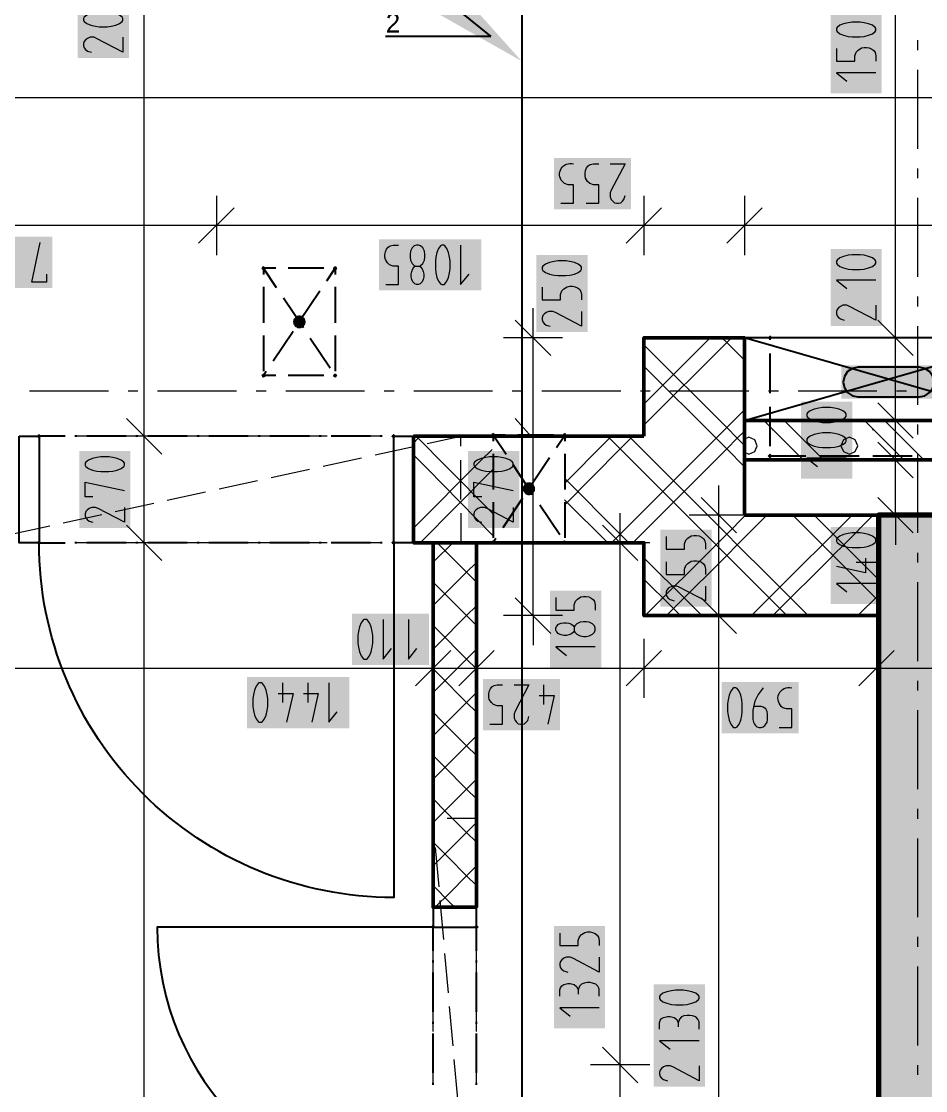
# Model space of a CAD drawing. Header units: millimetres. Extents: x 0 to 594, y 0 to 420.
# Drawn here: x 258.64 to 282.15, y 218.89 to 246.69 of the extents above; entities that cross this region are included whole.
import ezdxf
from ezdxf import colors
from ezdxf.entities.mleader import LeaderData, LeaderLine
from ezdxf.math import Vec2, Vec3

# ---------------------------------------------------------------- set-up
doc = ezdxf.new("R2010")
doc.units = ezdxf.units.MM
doc.header["$LTSCALE"] = 8
for name, color, linetype in [('PDF_Dvere', 7, 'Continuous'), ('PDF_Instalacni prizdivky', 7, 'Continuous'), ('PDF_Koty delkove', 7, 'Continuous'), ('PDF_Osy hlavni', 7, 'Continuous'), ('PDF_Popis Prostupy', 7, 'Continuous'), ('PDF_Pozarni Vodovod', 7, 'Continuous'), ('PDF_Preklady', 7, 'Continuous'), ('PDF_Pricky zdene', 7, 'Continuous'), ('PDF_Prostupy', 7, 'Continuous'), ('PDF_Rozvadece', 7, 'Continuous'), ('PDF_Steny akusticke', 7, 'Continuous'), ('PDF_Steny obvodove nosne', 7, 'Continuous'), ('RED_2.5mm^2', 1, 'Continuous'), ('SYMS', 7, 'Continuous')]:
    doc.layers.add(name, color=color, linetype=linetype)

msp = doc.modelspace()

# ---------------------------------------------------------------- linework, layer by layer
at = {"layer": 'PDF_Dvere', "lineweight": 25}
for points in [[(258.581, 235.902), (259.094, 235.902), (259.094, 233.134), (258.581, 233.134)], [(268.318, 235.902), (268.831, 235.902), (268.831, 233.134), (268.318, 233.134)], [(270.471, 223.141), (270.471, 223.653), (269.343, 223.653), (269.343, 223.141)]]:
    msp.add_lwpolyline(points, close=True, dxfattribs=at)
for points in [[(259.771, 235.902), (259.094, 235.902)], [(260.078, 235.902), (260.027, 235.902)], [(261.359, 235.902), (260.334, 235.902)], [(261.667, 235.902), (261.616, 235.902)], [(262.948, 235.902), (261.923, 235.902)], [(263.256, 235.902), (263.204, 235.902)], [(264.537, 235.902), (263.512, 235.902)], [(264.844, 235.902), (264.793, 235.902)], [(266.126, 235.902), (265.101, 235.902)], [(266.433, 235.902), (266.382, 235.902)], [(267.714, 235.902), (266.689, 235.902)], [(268.022, 235.902), (267.971, 235.902)], [(268.318, 235.902), (268.278, 235.902)], [(260.078, 233.134), (260.027, 233.134)], [(261.359, 233.134), (260.334, 233.134)], [(261.667, 233.134), (261.616, 233.134)], [(262.948, 233.134), (261.923, 233.134)], [(263.256, 233.134), (263.204, 233.134)], [(264.537, 233.134), (263.512, 233.134)], [(264.844, 233.134), (264.793, 233.134)], [(266.126, 233.134), (265.101, 233.134)], [(266.433, 233.134), (266.382, 233.134)], [(267.714, 233.134), (266.689, 233.134)], [(268.022, 233.134), (267.971, 233.134)], [(270.471, 222.523), (270.471, 223.141)], [(269.343, 222.216), (269.343, 222.267)], [(270.471, 222.216), (270.471, 222.267)], [(269.343, 220.934), (269.343, 221.959)], [(270.471, 220.934), (270.471, 221.959)], [(269.343, 220.627), (269.343, 220.678)], [(270.471, 220.627), (270.471, 220.678)], [(269.343, 219.346), (269.343, 220.371)], [(270.471, 219.346), (270.471, 220.371)], [(269.343, 219.038), (269.343, 219.089)], [(270.471, 219.038), (270.471, 219.089)]]:
    msp.add_lwpolyline(points, dxfattribs=at)
for points in [[(268.278, 233.134), (268.318, 233.134), (268.318, 223.909, -0.414214), (259.094, 233.134), (259.771, 233.134)], [(269.343, 222.523), (269.343, 223.141), (262.168, 223.141, 0.414213), (269.343, 215.966)]]:
    msp.add_lwpolyline(points, format="xyb", dxfattribs=at)
at = {"layer": 'PDF_Dvere', "lineweight": 25, "transparency": 33554559}
for points in [[(259.158, 235.902), (259.094, 235.838), (259.094, 235.966), (259.029, 235.902)], [(268.382, 235.902), (268.318, 235.838), (268.318, 235.966), (268.254, 235.902)], [(259.158, 233.134), (259.094, 233.07), (259.094, 233.198), (259.029, 233.134)], [(268.382, 233.134), (268.318, 233.07), (268.318, 233.198), (268.254, 233.134)], [(269.343, 223.076), (269.279, 223.141), (269.407, 223.141), (269.343, 223.205)], [(270.471, 223.076), (270.407, 223.141), (270.535, 223.141), (270.471, 223.205)]]:
    msp.add_solid(points, dxfattribs=at)
at = {"layer": 'PDF_Instalacni prizdivky', "lineweight": 50}
msp.add_lwpolyline([(286.461, 236.312), (277.441, 236.312), (277.441, 235.287), (286.461, 235.287)], close=True, dxfattribs=at)
at = {"layer": 'PDF_Instalacni prizdivky', "lineweight": 9}
for points in [[(277.948, 236.312), (277.948, 236.312)], [(278.21, 236.05), (277.948, 236.312)], [(279.496, 235.287), (278.471, 236.312)], [(278.471, 236.312), (278.471, 236.312)], [(280.562, 236.312), (280.562, 236.312)], [(280.823, 236.05), (280.562, 236.312)], [(282.11, 235.287), (281.085, 236.312)], [(281.085, 236.312), (281.085, 236.312)], [(277.441, 235.486), (277.556, 235.439), (277.711, 235.503), (277.776, 235.658), (277.711, 235.813), (277.556, 235.878), (277.441, 235.83)], [(278.973, 235.287), (278.21, 236.05)], [(281.587, 235.287), (280.823, 236.05)]]:
    msp.add_lwpolyline(points, dxfattribs=at)
msp.add_lwpolyline([(280.17, 235.878), (280.015, 235.813), (279.95, 235.658), (280.015, 235.503), (280.17, 235.439), (280.325, 235.503), (280.389, 235.658), (280.325, 235.813)], close=True, dxfattribs=at)
at = {"layer": 'PDF_Instalacni prizdivky', "lineweight": 9, "transparency": 33554559}
for points in [[(278.17, 236.046), (278.147, 236.069), (278.193, 236.069), (278.17, 236.092)], [(280.784, 236.046), (280.761, 236.069), (280.807, 236.069), (280.784, 236.092)]]:
    msp.add_solid(points, dxfattribs=at)
at = {"layer": 'PDF_Koty delkove', "lineweight": 18}
for points in [[(261.831, 201.257), (261.831, 202.743), (261.831, 233.134), (261.831, 235.902), (261.831, 256.401), (261.831, 259.169), (261.831, 289.56), (261.831, 291.046), (261.831, 340.194), (261.831, 344.089)], [(281.372, 233.852), (281.372, 235.287), (281.372, 236.312), (281.372, 238.464), (281.372, 253.839), (281.372, 256.914), (281.372, 258.451)], [(261.277, 246.278), (261.277, 245.895), (260.593, 246.251), (260.525, 246.278), (260.422, 246.278), (260.354, 246.251), (260.303, 246.21), (260.268, 246.169), (260.252, 246.114), (260.252, 246.06), (260.268, 246.005), (260.303, 245.964), (260.354, 245.922), (260.456, 245.895)], [(279.834, 245.988), (279.834, 245.659), (280.312, 245.659), (280.312, 245.796), (280.347, 245.892), (280.398, 245.947), (280.483, 246.001), (280.551, 246.015)], [(280.551, 246.015), (280.619, 246.015), (280.688, 246.001), (280.756, 245.974), (280.807, 245.933), (280.842, 245.879), (280.859, 245.796), (280.859, 245.659)], [(280.859, 245.358), (279.834, 245.358), (280.107, 245.139)], [(506.065, 244.701), (486.36, 244.701), (466.5, 244.701), (465.014, 244.701), (153.11, 244.701)], [(273.322, 241.962), (273.651, 241.962), (273.651, 242.439), (273.513, 242.439), (273.418, 242.474), (273.363, 242.526), (273.309, 242.611), (273.295, 242.678), (273.295, 242.747), (273.309, 242.816), (273.336, 242.883), (273.377, 242.935), (273.431, 242.969), (273.513, 242.987), (273.651, 242.987)], [(273.952, 242.987), (274.336, 242.987), (273.979, 242.303), (273.952, 242.234), (273.952, 242.132), (273.979, 242.064), (274.02, 242.013), (274.061, 241.978), (274.116, 241.962), (274.17, 241.962), (274.225, 241.978), (274.267, 242.013), (274.308, 242.064), (274.336, 242.166)], [(263.706, 242.154), (263.706, 241.385), (263.706, 240.617)], [(274.827, 242.154), (274.827, 241.385), (274.827, 240.617)], [(277.441, 242.154), (277.441, 241.385), (277.441, 240.617)], [(264.167, 241.847), (263.245, 240.924)], [(275.288, 241.847), (274.366, 240.924)], [(277.902, 241.847), (276.98, 240.924)], [(412.176, 241.385), (400.747, 241.385), (392.855, 241.385), (385.372, 241.385), (307.678, 241.385), (300.196, 241.385), (289.074, 241.385), (286.461, 241.385), (277.441, 241.385), (274.827, 241.385), (263.706, 241.385), (256.224, 241.385), (178.529, 241.385)], [(259.288, 240.118), (259.288, 239.914), (258.905, 239.914), (259.123, 240.939)], [(268.116, 239.848), (268.445, 239.848), (268.445, 240.326), (268.308, 240.326), (268.212, 240.36), (268.157, 240.412), (268.103, 240.497), (268.089, 240.564), (268.089, 240.633), (268.103, 240.702), (268.13, 240.769), (268.171, 240.821), (268.225, 240.856), (268.308, 240.873), (268.445, 240.873)], [(268.746, 240.633), (268.746, 240.564), (268.76, 240.479), (268.8, 240.394), (268.855, 240.343), (268.882, 240.326), (268.992, 240.326), (269.02, 240.343), (269.075, 240.394), (269.116, 240.479), (269.13, 240.564), (269.13, 240.633), (269.116, 240.718), (269.075, 240.804), (269.02, 240.856), (268.965, 240.873)], [(268.965, 240.873), (268.91, 240.873), (268.855, 240.856), (268.8, 240.804), (268.76, 240.718), (268.746, 240.633)], [(270.06, 240.873), (270.06, 239.848), (270.279, 240.121)], [(268.992, 240.326), (269.02, 240.308), (269.061, 240.257), (269.088, 240.189), (269.102, 240.121), (269.102, 240.052), (269.088, 239.984), (269.061, 239.916), (269.006, 239.864), (268.965, 239.848), (268.91, 239.848), (268.869, 239.864), (268.814, 239.916), (268.787, 239.984), (268.773, 240.052), (268.773, 240.121), (268.787, 240.189), (268.814, 240.257), (268.855, 240.308), (268.882, 240.326)], [(272.796, 240.464), (272.591, 240.464), (272.489, 240.45), (272.369, 240.423), (272.267, 240.382), (272.198, 240.328), (272.182, 240.3), (272.182, 240.245), (272.198, 240.217), (272.267, 240.163), (272.369, 240.122), (272.489, 240.094), (272.591, 240.08), (272.796, 240.08), (272.898, 240.094)], [(272.898, 240.094), (273.018, 240.122), (273.121, 240.163), (273.189, 240.217), (273.207, 240.245), (273.207, 240.3), (273.189, 240.328), (273.121, 240.382), (273.018, 240.423), (272.898, 240.45), (272.796, 240.464)], [(272.182, 239.78), (272.182, 239.451), (272.66, 239.451), (272.66, 239.588), (272.694, 239.684), (272.746, 239.739), (272.831, 239.793), (272.898, 239.807), (272.967, 239.807), (273.036, 239.793), (273.103, 239.766), (273.155, 239.725), (273.189, 239.67), (273.207, 239.588), (273.207, 239.451)], [(280.859, 239.966), (279.834, 239.966), (280.107, 239.748)], [(271.942, 238.464), (271.942, 239.233)], [(273.207, 239.15), (273.207, 238.766), (272.523, 239.123), (272.455, 239.15), (272.352, 239.15), (272.284, 239.123), (272.233, 239.082), (272.198, 239.041), (272.182, 238.986), (272.182, 238.931), (272.198, 238.876), (272.233, 238.835), (272.284, 238.794), (272.386, 238.766)], [(280.859, 239.309), (280.859, 238.925), (280.176, 239.282), (280.107, 239.309), (280.004, 239.309), (279.937, 239.282), (279.886, 239.241), (279.851, 239.2), (279.834, 239.145), (279.834, 239.09), (279.851, 239.035), (279.886, 238.994), (279.937, 238.953), (280.038, 238.925)], [(272.403, 238.003), (271.481, 238.925)], [(281.833, 238.003), (280.911, 238.925)], [(272.711, 238.464), (271.942, 238.464), (271.173, 238.464)], [(271.942, 231.238), (271.942, 232.372), (271.942, 233.134), (271.942, 235.902), (271.942, 238.464)], [(282.141, 238.464), (281.372, 238.464), (280.603, 238.464)], [(279.68, 236.648), (279.475, 236.648), (279.373, 236.634), (279.253, 236.607), (279.151, 236.566), (279.082, 236.512), (279.066, 236.484), (279.066, 236.43), (279.082, 236.402), (279.151, 236.348), (279.253, 236.306), (279.373, 236.279), (279.475, 236.265), (279.68, 236.265), (279.782, 236.279), (279.902, 236.306), (280.004, 236.348), (280.073, 236.402), (280.091, 236.43), (280.091, 236.484), (280.073, 236.512), (280.004, 236.566), (279.902, 236.607)], [(279.902, 236.607), (279.782, 236.634), (279.68, 236.648)], [(281.833, 235.85), (280.911, 236.773)], [(262.292, 235.44), (261.37, 236.363)], [(271.914, 235.88), (271.481, 236.363)], [(282.141, 236.312), (281.372, 236.312), (280.603, 236.312)], [(262.6, 235.902), (261.831, 235.902), (261.062, 235.902)], [(272.711, 235.902), (271.942, 235.902), (271.173, 235.902)], [(281.833, 234.825), (280.911, 235.748)], [(260.907, 235.367), (260.702, 235.367), (260.601, 235.353), (260.481, 235.326), (260.378, 235.285), (260.31, 235.231), (260.293, 235.203), (260.293, 235.148), (260.31, 235.12), (260.378, 235.066), (260.481, 235.025), (260.601, 234.997), (260.702, 234.983), (260.907, 234.983), (261.01, 234.997), (261.13, 235.025), (261.232, 235.066), (261.301, 235.12), (261.318, 235.148), (261.318, 235.203), (261.301, 235.231), (261.232, 235.285), (261.13, 235.326), (261.01, 235.353), (260.907, 235.367)], [(271.019, 235.367), (270.814, 235.367), (270.712, 235.353), (270.592, 235.326), (270.49, 235.285), (270.421, 235.231), (270.405, 235.203), (270.405, 235.148), (270.421, 235.12), (270.49, 235.066), (270.592, 235.025), (270.712, 234.997), (270.814, 234.983), (271.019, 234.983), (271.121, 234.997), (271.241, 235.025)], [(271.241, 235.025), (271.344, 235.066), (271.412, 235.12), (271.43, 235.148), (271.43, 235.203), (271.412, 235.231), (271.344, 235.285), (271.241, 235.326), (271.121, 235.353), (271.019, 235.367)], [(280.091, 235.334), (279.066, 235.334), (279.338, 235.116)], [(282.141, 235.287), (281.372, 235.287), (280.603, 235.287)], [(260.497, 234.326), (260.293, 234.326), (260.293, 234.71), (261.318, 234.491)], [(270.609, 234.326), (270.405, 234.326), (270.405, 234.71), (271.43, 234.491)], [(276.774, 233.852), (276.774, 234.62)], [(277.235, 233.39), (276.312, 234.313)], [(281.833, 233.39), (280.911, 234.313)], [(261.318, 234.053), (261.318, 233.669), (260.635, 234.026), (260.566, 234.053), (260.464, 234.053), (260.396, 234.026), (260.345, 233.985), (260.31, 233.944), (260.293, 233.889), (260.293, 233.834), (260.31, 233.779), (260.345, 233.738), (260.396, 233.697), (260.497, 233.669)], [(271.43, 234.053), (271.43, 233.669), (270.746, 234.026), (270.677, 234.053), (270.575, 234.053), (270.507, 234.026), (270.456, 233.985), (270.421, 233.944), (270.405, 233.889), (270.405, 233.834), (270.421, 233.779), (270.456, 233.738), (270.507, 233.697), (270.609, 233.669)], [(274.21, 233.134), (274.21, 233.903)], [(277.542, 233.852), (276.774, 233.852), (276.005, 233.852)], [(276.774, 152.109), (276.774, 182.659), (276.774, 201.257), (276.774, 207.919), (276.774, 209.406), (276.774, 231.238), (276.774, 233.852)], [(282.141, 233.852), (281.372, 233.852), (280.603, 233.852)], [(281.372, 233.852), (281.372, 233.083)], [(262.292, 232.673), (261.37, 233.595)], [(274.671, 232.673), (273.749, 233.595)], [(275.406, 233.296), (275.406, 232.968), (275.884, 232.968), (275.884, 233.105), (275.918, 233.2), (275.97, 233.255), (276.055, 233.31), (276.122, 233.324), (276.191, 233.324), (276.26, 233.31), (276.327, 233.283), (276.379, 233.241), (276.414, 233.187), (276.431, 233.105), (276.431, 232.968)], [(280.448, 233.391), (280.243, 233.391), (280.142, 233.377), (280.022, 233.35), (279.919, 233.309), (279.851, 233.254), (279.834, 233.226), (279.834, 233.172), (279.851, 233.144), (279.919, 233.09), (280.022, 233.049), (280.142, 233.021), (280.243, 233.007), (280.448, 233.007), (280.551, 233.021), (280.671, 233.049), (280.773, 233.09), (280.842, 233.144), (280.859, 233.172), (280.859, 233.226), (280.842, 233.254), (280.773, 233.309), (280.671, 233.35)], [(280.671, 233.35), (280.551, 233.377), (280.448, 233.391)], [(262.6, 233.134), (261.831, 233.134), (261.062, 233.134)], [(272.711, 233.134), (271.942, 233.134), (271.173, 233.134)], [(271.942, 233.134), (271.942, 233.134)], [(274.979, 233.134), (274.21, 233.134), (273.441, 233.134)], [(274.21, 209.406), (274.21, 219.553), (274.21, 233.134)], [(275.406, 232.639), (275.406, 232.311), (275.884, 232.311), (275.884, 232.448), (275.918, 232.543), (275.97, 232.598), (276.055, 232.653), (276.122, 232.667), (276.191, 232.667), (276.26, 232.653), (276.327, 232.625), (276.379, 232.584), (276.414, 232.53), (276.431, 232.448), (276.431, 232.311)], [(280.586, 232.734), (280.586, 232.35), (279.834, 232.515)], [(280.859, 232.624), (280.347, 232.624)], [(276.431, 231.626), (275.747, 231.982), (275.679, 232.009), (275.576, 232.009), (275.508, 231.982), (275.457, 231.941), (275.422, 231.9), (275.406, 231.845), (275.406, 231.791), (275.422, 231.736), (275.457, 231.695), (275.508, 231.654), (275.61, 231.626)], [(276.431, 232.009), (276.431, 231.626)], [(280.859, 232.077), (279.834, 232.077), (280.107, 231.858)], [(272.403, 230.777), (271.481, 231.699)], [(272.536, 231.711), (272.536, 231.383), (273.014, 231.383), (273.014, 231.52), (273.049, 231.615), (273.1, 231.67), (273.185, 231.724), (273.253, 231.738), (273.321, 231.738), (273.39, 231.724), (273.458, 231.697), (273.509, 231.656), (273.544, 231.602), (273.561, 231.52), (273.561, 231.383)], [(277.235, 230.777), (276.312, 231.699)], [(267.759, 230.418), (267.773, 230.519), (267.773, 230.724), (267.759, 230.827), (267.731, 230.947), (267.69, 231.049), (267.636, 231.118), (267.608, 231.135), (267.554, 231.135), (267.526, 231.118), (267.472, 231.049), (267.431, 230.947), (267.404, 230.827), (267.39, 230.724)], [(268.047, 231.135), (268.047, 230.11), (268.265, 230.383)], [(268.704, 231.135), (268.704, 230.11), (268.922, 230.383)], [(272.711, 231.238), (271.942, 231.238), (271.173, 231.238)], [(271.942, 231.238), (271.942, 230.469)], [(277.542, 231.238), (276.774, 231.238), (276.005, 231.238)], [(273.014, 230.835), (272.997, 230.808), (272.945, 230.767), (272.878, 230.74), (272.809, 230.726), (272.74, 230.726), (272.673, 230.74), (272.604, 230.767), (272.553, 230.822), (272.536, 230.863), (272.536, 230.917), (272.553, 230.958), (272.604, 231.013), (272.673, 231.04), (272.74, 231.054)], [(272.74, 231.054), (272.809, 231.054), (272.878, 231.04), (272.945, 231.013), (272.997, 230.972), (273.014, 230.945)], [(267.39, 230.724), (267.39, 230.519), (267.404, 230.418), (267.431, 230.298), (267.472, 230.195), (267.526, 230.127), (267.554, 230.11), (267.608, 230.11), (267.636, 230.127), (267.69, 230.195), (267.731, 230.298), (267.759, 230.418)], [(269.343, 230.639), (269.343, 229.87), (269.343, 229.102)], [(270.471, 230.639), (270.471, 229.87), (270.471, 229.102)], [(274.827, 230.639), (274.827, 229.87), (274.827, 229.102)], [(280.875, 230.639), (280.875, 229.87), (280.875, 229.102)], [(269.805, 230.332), (268.882, 229.409)], [(270.932, 230.332), (270.01, 229.409)], [(273.561, 230.424), (272.536, 230.424), (272.809, 230.206)], [(275.288, 230.332), (274.366, 229.409)], [(281.336, 230.332), (280.413, 229.409)], [(216.351, 229.87), (218.402, 229.87), (225.115, 229.87), (226.704, 229.87), (244.129, 229.87), (253.456, 229.87), (254.584, 229.87), (262.463, 229.87), (269.343, 229.87), (270.471, 229.87), (273.57, 229.87), (274.827, 229.87), (276.867, 229.87), (280.875, 229.87), (283.027, 229.87), (284.209, 229.87), (286.641, 229.87), (289.074, 229.87), (291.009, 229.87), (291.748, 229.87), (293.431, 229.87), (294.199, 229.87)], [(265.425, 229.491), (265.425, 228.978)], [(266.082, 229.491), (266.082, 228.978)], [(266.63, 229.491), (266.63, 228.466), (266.849, 228.738)], [(270.819, 228.413), (271.148, 228.413), (271.148, 228.89), (271.011, 228.89), (270.915, 228.925), (270.86, 228.976), (270.806, 229.061), (270.792, 229.129), (270.792, 229.198), (270.806, 229.266), (270.833, 229.334), (270.874, 229.385), (270.928, 229.42), (271.011, 229.438), (271.148, 229.438)], [(271.449, 229.438), (271.833, 229.438), (271.476, 228.754), (271.449, 228.685), (271.449, 228.583), (271.476, 228.515), (271.517, 228.464), (271.558, 228.429), (271.613, 228.413), (271.668, 228.413), (271.723, 228.429), (271.764, 228.464), (271.805, 228.515), (271.833, 228.617)], [(272.215, 229.438), (272.215, 228.925)], [(265.316, 229.217), (265.7, 229.217), (265.534, 228.466)], [(265.973, 229.217), (266.357, 229.217), (266.191, 228.466)], [(272.106, 229.164), (272.49, 229.164), (272.325, 228.413)], [(277.002, 228.947), (277.002, 228.742), (277.016, 228.64), (277.043, 228.521), (277.084, 228.418), (277.138, 228.349), (277.166, 228.333), (277.22, 228.333), (277.248, 228.349), (277.302, 228.418), (277.344, 228.521), (277.371, 228.64), (277.385, 228.742), (277.385, 228.947), (277.371, 229.049), (277.344, 229.169), (277.302, 229.272), (277.248, 229.341), (277.22, 229.358), (277.166, 229.358)], [(277.166, 229.358), (277.138, 229.341), (277.084, 229.272), (277.043, 229.169), (277.016, 229.049), (277.002, 228.947)], [(277.932, 229.358), (277.795, 229.187), (277.713, 229.016), (277.659, 228.777), (277.659, 228.537), (277.673, 228.469), (277.7, 228.418), (277.727, 228.384), (277.768, 228.349), (277.823, 228.333), (277.877, 228.333), (277.932, 228.349), (277.973, 228.384), (278.001, 228.418), (278.029, 228.469), (278.042, 228.537), (278.042, 228.674), (278.029, 228.742), (278.001, 228.811), (277.932, 228.862), (277.877, 228.879), (277.686, 228.879)], [(272.64, 222.984), (272.64, 222.656), (273.117, 222.656), (273.117, 222.793), (273.152, 222.888), (273.203, 222.943), (273.288, 222.998), (273.356, 223.012), (273.425, 223.012), (273.493, 222.998), (273.561, 222.97), (273.612, 222.929), (273.647, 222.875), (273.665, 222.793), (273.665, 222.656)], [(273.665, 221.971), (272.981, 222.327), (272.912, 222.355), (272.81, 222.355), (272.742, 222.327), (272.691, 222.286), (272.656, 222.245), (272.64, 222.19), (272.64, 222.136), (272.656, 222.081), (272.691, 222.04), (272.742, 221.999), (272.844, 221.971)], [(273.665, 222.355), (273.665, 221.971)], [(272.64, 221.342), (272.64, 221.506), (272.656, 221.561), (272.691, 221.615), (272.742, 221.643), (272.844, 221.67), (272.912, 221.67), (273.015, 221.643), (273.083, 221.588), (273.117, 221.506), (273.117, 221.397)], [(273.665, 221.342), (273.665, 221.533), (273.63, 221.601), (273.578, 221.656), (273.493, 221.684), (273.425, 221.697), (273.356, 221.697), (273.271, 221.684), (273.203, 221.656), (273.152, 221.601), (273.117, 221.506)], [(273.665, 221.04), (272.64, 221.04), (272.912, 220.822)], [(275.236, 220.487), (275.236, 220.651), (275.253, 220.706), (275.287, 220.76), (275.339, 220.788), (275.44, 220.815), (275.509, 220.815), (275.611, 220.788), (275.68, 220.733), (275.714, 220.651), (275.714, 220.542)], [(276.261, 220.487), (276.261, 220.678), (276.226, 220.746), (276.175, 220.801), (276.09, 220.828), (276.021, 220.842), (275.953, 220.842), (275.868, 220.828), (275.8, 220.801), (275.749, 220.746), (275.714, 220.651)], [(274.671, 219.092), (273.749, 220.014)], [(276.261, 220.185), (275.236, 220.185), (275.509, 219.967)], [(274.979, 219.553), (274.21, 219.553), (273.441, 219.553)], [(276.261, 219.528), (276.261, 219.145), (275.577, 219.501), (275.509, 219.528), (275.406, 219.528), (275.339, 219.501), (275.287, 219.46), (275.253, 219.419), (275.236, 219.364), (275.236, 219.31), (275.253, 219.255)], [(275.253, 219.255), (275.287, 219.214), (275.339, 219.173), (275.44, 219.145)]]:
    msp.add_lwpolyline(points, dxfattribs=at)
for points in [[(260.866, 246.935), (260.661, 246.935), (260.559, 246.921), (260.44, 246.894), (260.337, 246.853), (260.268, 246.799), (260.252, 246.771), (260.252, 246.717), (260.268, 246.689), (260.337, 246.635), (260.44, 246.593), (260.559, 246.566), (260.661, 246.552), (260.866, 246.552), (260.968, 246.566), (261.088, 246.593), (261.191, 246.635), (261.26, 246.689), (261.277, 246.717), (261.277, 246.771), (261.26, 246.799), (261.191, 246.853), (261.088, 246.894), (260.968, 246.921)], [(280.448, 246.672), (280.243, 246.672), (280.142, 246.658), (280.022, 246.631), (279.919, 246.59), (279.851, 246.536), (279.834, 246.508), (279.834, 246.454), (279.851, 246.426), (279.919, 246.371), (280.022, 246.33), (280.142, 246.302), (280.243, 246.288), (280.448, 246.288), (280.551, 246.302), (280.671, 246.33), (280.773, 246.371), (280.842, 246.426), (280.859, 246.454), (280.859, 246.508), (280.842, 246.536), (280.773, 246.59), (280.671, 246.631), (280.551, 246.658)], [(269.403, 240.462), (269.403, 240.257), (269.417, 240.155), (269.444, 240.036), (269.485, 239.933), (269.539, 239.864), (269.567, 239.848), (269.622, 239.848), (269.65, 239.864), (269.704, 239.933), (269.745, 240.036), (269.773, 240.155), (269.787, 240.257), (269.787, 240.462), (269.773, 240.564), (269.745, 240.684), (269.704, 240.787), (269.65, 240.856), (269.622, 240.873), (269.567, 240.873), (269.539, 240.856), (269.485, 240.787), (269.444, 240.684), (269.417, 240.564)], [(280.448, 240.623), (280.243, 240.623), (280.142, 240.609), (280.022, 240.582), (279.919, 240.541), (279.851, 240.487), (279.834, 240.459), (279.834, 240.405), (279.851, 240.377), (279.919, 240.322), (280.022, 240.281), (280.142, 240.253), (280.243, 240.239), (280.448, 240.239), (280.551, 240.253), (280.671, 240.281), (280.773, 240.322), (280.842, 240.377), (280.859, 240.405), (280.859, 240.459), (280.842, 240.487), (280.773, 240.541), (280.671, 240.582), (280.551, 240.609)], [(279.68, 235.991), (279.475, 235.991), (279.373, 235.977), (279.253, 235.95), (279.151, 235.909), (279.082, 235.855), (279.066, 235.827), (279.066, 235.773), (279.082, 235.745), (279.151, 235.69), (279.253, 235.649), (279.373, 235.621), (279.475, 235.608), (279.68, 235.608), (279.782, 235.621), (279.902, 235.649), (280.004, 235.69), (280.073, 235.745), (280.091, 235.773), (280.091, 235.827), (280.073, 235.855), (280.004, 235.909), (279.902, 235.95), (279.782, 235.977)], [(273.321, 231.081), (273.253, 231.081), (273.168, 231.067), (273.083, 231.027), (273.031, 230.972), (273.014, 230.945), (273.014, 230.835), (273.031, 230.808), (273.083, 230.753), (273.168, 230.712), (273.253, 230.698), (273.321, 230.698), (273.407, 230.712), (273.493, 230.753), (273.544, 230.808), (273.561, 230.863), (273.561, 230.917), (273.544, 230.972), (273.493, 231.027), (273.407, 231.067)], [(264.659, 229.08), (264.659, 228.875), (264.673, 228.773), (264.7, 228.653), (264.741, 228.551), (264.795, 228.482), (264.823, 228.466), (264.877, 228.466), (264.905, 228.482), (264.96, 228.551), (265.001, 228.653), (265.029, 228.773), (265.042, 228.875), (265.042, 229.08), (265.029, 229.182), (265.001, 229.302), (264.96, 229.404), (264.905, 229.473), (264.877, 229.491), (264.823, 229.491), (264.795, 229.473), (264.741, 229.404), (264.7, 229.302), (264.673, 229.182)], [(275.85, 221.499), (275.645, 221.499), (275.544, 221.485), (275.424, 221.458), (275.321, 221.417), (275.253, 221.363), (275.236, 221.335), (275.236, 221.281), (275.253, 221.253), (275.321, 221.199), (275.424, 221.158), (275.544, 221.13), (275.645, 221.116), (275.85, 221.116), (275.953, 221.13), (276.073, 221.158), (276.175, 221.199), (276.244, 221.253), (276.261, 221.281), (276.261, 221.335), (276.244, 221.363), (276.175, 221.417), (276.073, 221.458), (275.953, 221.485)]]:
    msp.add_lwpolyline(points, close=True, dxfattribs=at)
for points in [[(272.665, 241.962), (272.994, 241.962), (272.994, 242.439), (272.856, 242.439), (272.761, 242.474), (272.706, 242.526, -0.753191), (272.994, 242.987)], [(278.343, 228.333), (278.672, 228.333), (278.672, 228.811), (278.534, 228.811), (278.439, 228.845, -0.843855), (278.672, 229.358)]]:
    msp.add_lwpolyline(points, format="xyb", dxfattribs=at)
at = {"layer": 'PDF_Koty delkove', "color": 7, "lineweight": 18, "true_color": 0xffffff, "transparency": 33554559}
for points in [[(261.431, 245.741), (261.431, 248.403), (260.098, 245.741), (260.098, 248.403)], [(281.013, 244.821), (281.013, 247.483), (279.681, 244.821), (279.681, 247.483)], [(274.489, 243.141), (272.484, 243.141), (274.489, 241.808), (272.484, 241.808)], [(259.442, 241.093), (257.437, 241.093), (259.442, 239.761), (257.437, 239.761)], [(270.597, 241.027), (267.936, 241.027), (270.597, 239.694), (267.936, 239.694)], [(273.361, 238.612), (273.361, 240.617), (272.028, 238.612), (272.028, 240.617)], [(281.013, 238.772), (281.013, 240.777), (279.681, 238.772), (279.681, 240.777)], [(280.244, 234.797), (280.244, 236.802), (278.912, 234.797), (278.912, 236.802)], [(261.472, 233.516), (261.472, 235.52), (260.14, 233.516), (260.14, 235.52)], [(271.583, 233.516), (271.583, 235.52), (270.251, 233.516), (270.251, 235.52)], [(276.585, 231.472), (276.585, 233.477), (275.252, 231.472), (275.252, 233.477)], [(281.013, 231.539), (281.013, 233.544), (279.681, 231.539), (279.681, 233.544)], [(273.715, 229.887), (273.715, 231.892), (272.383, 229.887), (272.383, 231.892)], [(269.241, 231.289), (267.236, 231.289), (269.241, 229.957), (267.236, 229.957)], [(267.167, 229.644), (264.505, 229.644), (267.167, 228.312), (264.505, 228.312)], [(272.643, 229.591), (270.639, 229.591), (272.643, 228.259), (270.639, 228.259)], [(278.853, 229.512), (276.848, 229.512), (278.853, 228.179), (276.848, 228.179)], [(273.818, 220.503), (273.818, 223.165), (272.486, 220.503), (272.486, 223.165)], [(276.415, 218.991), (276.415, 221.653), (275.082, 218.991), (275.082, 221.653)]]:
    msp.add_solid(points, dxfattribs=at)
at = {"layer": 'PDF_Osy hlavni', "lineweight": 18}
for points in [[(281.951, 245.944), (281.951, 246.2)], [(281.951, 243.382), (281.951, 245.432)], [(281.951, 242.613), (281.951, 242.869)], [(281.951, 240.05), (281.951, 242.1)], [(281.951, 239.282), (281.951, 239.538)], [(281.951, 236.719), (281.951, 238.769)], [(260.898, 237.08), (258.848, 237.08)], [(261.667, 237.08), (261.411, 237.08)], [(264.229, 237.08), (262.179, 237.08)], [(264.998, 237.08), (264.742, 237.08)], [(267.561, 237.08), (265.511, 237.08)], [(268.329, 237.08), (268.073, 237.08)], [(270.892, 237.08), (268.842, 237.08)], [(271.661, 237.08), (271.404, 237.08)], [(274.223, 237.08), (272.173, 237.08)], [(274.992, 237.08), (274.736, 237.08)], [(277.554, 237.08), (275.504, 237.08)], [(278.323, 237.08), (278.067, 237.08)], [(280.885, 237.08), (278.835, 237.08)], [(281.654, 237.08), (281.398, 237.08)], [(281.951, 235.951), (281.951, 236.207)], [(281.951, 233.388), (281.951, 235.438)], [(281.951, 232.619), (281.951, 232.876)], [(281.951, 230.057), (281.951, 232.107)], [(281.951, 229.288), (281.951, 229.544)], [(281.951, 226.726), (281.951, 228.776)], [(281.951, 225.957), (281.951, 226.213)], [(281.951, 223.394), (281.951, 225.444)], [(281.951, 222.626), (281.951, 222.882)], [(281.951, 220.063), (281.951, 222.113)], [(281.951, 219.294), (281.951, 219.551)]]:
    msp.add_lwpolyline(points, dxfattribs=at)
at = {"layer": 'PDF_Popis Prostupy', "lineweight": 25}
for points in [[(265.944, 238.762), (265.961, 238.777), (265.976, 238.794), (265.989, 238.813), (265.997, 238.834), (266.002, 238.856), (266.004, 238.879), (266.002, 238.902), (265.996, 238.924), (265.987, 238.944), (265.974, 238.963), (265.959, 238.98), (265.941, 238.994), (265.92, 239.005), (265.899, 239.012), (265.876, 239.016), (265.854, 239.016), (265.831, 239.013), (265.81, 239.005), (265.789, 238.995), (265.771, 238.981), (265.756, 238.964), (265.743, 238.946), (265.733, 238.925), (265.727, 238.903), (265.725, 238.88), (265.726, 238.858), (265.731, 238.835), (265.74, 238.814), (265.752, 238.795), (265.766, 238.777), (265.784, 238.763), (265.804, 238.751), (265.825, 238.743), (265.847, 238.738), (265.87, 238.737), (265.892, 238.74), (265.914, 238.747), (265.935, 238.756)], [(271.915, 234.425), (271.932, 234.44), (271.947, 234.457), (271.96, 234.476), (271.968, 234.497), (271.974, 234.519), (271.975, 234.542), (271.973, 234.565), (271.967, 234.587), (271.958, 234.607), (271.945, 234.626), (271.93, 234.643), (271.912, 234.657), (271.891, 234.668), (271.87, 234.675), (271.847, 234.679), (271.825, 234.679), (271.802, 234.676), (271.781, 234.668), (271.76, 234.658), (271.742, 234.644), (271.727, 234.627), (271.714, 234.609), (271.704, 234.588), (271.698, 234.566), (271.696, 234.543), (271.697, 234.521), (271.702, 234.498), (271.711, 234.477), (271.723, 234.458), (271.737, 234.44), (271.755, 234.426), (271.775, 234.414), (271.796, 234.406), (271.818, 234.401), (271.841, 234.4), (271.863, 234.403), (271.885, 234.41), (271.906, 234.419)]]:
    msp.add_lwpolyline(points, close=True, dxfattribs=at)
for points in [[(265.785, 238.992), (265.785, 238.992)], [(265.979, 238.956), (265.979, 238.956)], [(265.75, 238.798), (265.75, 238.798)], [(265.944, 238.762), (265.944, 238.762)], [(271.721, 234.461), (271.721, 234.461)], [(271.756, 234.655), (271.756, 234.655)], [(271.915, 234.425), (271.915, 234.425)], [(271.95, 234.619), (271.95, 234.619)]]:
    msp.add_lwpolyline(points, dxfattribs=at)
at = {"layer": 'PDF_Popis Prostupy', "lineweight": 25, "transparency": 33554559}
for points in [[(265.854, 239.015), (265.739, 238.936), (265.726, 238.866)], [(265.854, 239.015), (265.726, 238.866), (265.923, 239.003)], [(265.923, 239.003), (265.726, 238.866), (265.75, 238.798)], [(265.739, 238.936), (265.854, 239.015), (265.785, 238.992)], [(265.923, 239.003), (265.75, 238.798), (265.979, 238.956)], [(265.979, 238.956), (265.75, 238.798), (265.805, 238.751)], [(265.979, 238.956), (265.805, 238.751), (266.003, 238.888)], [(266.003, 238.888), (265.805, 238.751), (265.875, 238.738)], [(266.003, 238.888), (265.875, 238.738), (265.99, 238.818)], [(265.99, 238.818), (265.875, 238.738), (265.944, 238.762)], [(271.825, 234.678), (271.71, 234.599), (271.697, 234.529)], [(271.825, 234.678), (271.697, 234.529), (271.894, 234.666)], [(271.894, 234.666), (271.697, 234.529), (271.721, 234.461)], [(271.71, 234.599), (271.825, 234.678), (271.756, 234.655)], [(271.894, 234.666), (271.721, 234.461), (271.95, 234.619)], [(271.95, 234.619), (271.721, 234.461), (271.776, 234.414)], [(271.95, 234.619), (271.776, 234.414), (271.974, 234.551)], [(271.974, 234.551), (271.776, 234.414), (271.846, 234.401)], [(271.974, 234.551), (271.846, 234.401), (271.961, 234.481)], [(271.961, 234.481), (271.846, 234.401), (271.915, 234.425)]]:
    msp.add_solid(points, dxfattribs=at)
at = {"layer": 'PDF_Pozarni Vodovod', "lineweight": 25}
for points in [[(284.923, 236.312), (284.923, 238.464), (277.441, 238.464), (277.441, 236.312)], [(280.397, 237.698), (280.25, 237.669), (280.126, 237.586), (280.042, 237.461), (280.013, 237.314), (280.042, 237.167), (280.126, 237.042), (280.25, 236.959), (280.397, 236.929), (281.982, 236.929), (282.129, 236.959), (282.254, 237.042), (282.337, 237.167), (282.366, 237.314), (282.337, 237.461), (282.254, 237.586), (282.129, 237.669), (281.982, 237.698)]]:
    msp.add_lwpolyline(points, close=True, dxfattribs=at)
for points in [[(277.441, 236.312), (284.923, 238.464)], [(284.923, 236.312), (277.441, 238.464)]]:
    msp.add_lwpolyline(points, dxfattribs=at)
at = {"layer": 'PDF_Pozarni Vodovod', "color": 7, "lineweight": 25, "true_color": 0xffffff, "transparency": 33554559}
msp.add_solid([(282.426, 237.744), (279.959, 237.744), (282.426, 236.883), (279.959, 236.883)], dxfattribs=at)
at = {"layer": 'PDF_Preklady', "lineweight": 18}
for points in [[(259.668, 235.902), (258.643, 235.902)], [(261.052, 235.902), (260.027, 235.902)], [(262.436, 235.902), (261.411, 235.902)], [(263.819, 235.902), (262.794, 235.902)], [(265.203, 235.902), (264.178, 235.902)], [(266.587, 235.902), (265.562, 235.902)], [(267.971, 235.902), (266.946, 235.902)], [(269.354, 235.902), (268.329, 235.902)], [(269.187, 235.711), (270.061, 235.902)], [(270.061, 235.902), (269.713, 235.902)], [(270.061, 235.643), (270.061, 235.902)], [(267.835, 235.417), (268.836, 235.635)], [(266.483, 235.123), (267.484, 235.341)], [(270.061, 234.259), (270.061, 235.284)], [(265.131, 234.828), (266.132, 235.046)], [(263.779, 234.534), (264.78, 234.752)], [(262.427, 234.239), (263.428, 234.457)], [(261.075, 233.945), (262.076, 234.163)], [(259.723, 233.651), (260.724, 233.869)], [(270.061, 233.901), (270.061, 233.134), (269.713, 233.134)], [(258.371, 233.356), (259.372, 233.574)], [(259.668, 233.134), (258.643, 233.134)], [(261.052, 233.134), (260.027, 233.134)], [(262.436, 233.134), (261.411, 233.134)], [(263.819, 233.134), (262.794, 233.134)], [(265.203, 233.134), (264.178, 233.134)], [(266.587, 233.134), (265.562, 233.134)], [(267.971, 233.134), (266.946, 233.134)], [(269.354, 233.134), (268.831, 233.134), (268.329, 233.134)], [(269.378, 225.569), (269.343, 225.959)], [(269.354, 225.959), (269.343, 225.959)], [(269.343, 225.957), (269.343, 225.959)], [(270.471, 225.957), (270.471, 225.959), (269.713, 225.959)], [(269.343, 224.573), (269.343, 225.598)], [(270.471, 224.573), (270.471, 225.598)], [(269.499, 224.19), (269.409, 225.211)], [(269.343, 223.189), (269.343, 223.653), (269.343, 224.214)], [(270.471, 223.189), (270.471, 223.653), (270.471, 224.214)], [(269.62, 222.812), (269.531, 223.833)], [(269.343, 221.806), (269.343, 222.831)], [(270.471, 221.806), (270.471, 222.831)], [(269.742, 221.433), (269.652, 222.454)], [(269.343, 220.422), (269.343, 221.447)], [(270.471, 220.422), (270.471, 221.447)], [(269.863, 220.055), (269.773, 221.076)], [(269.343, 219.038), (269.343, 220.063)], [(270.471, 219.038), (270.471, 220.063)], [(269.984, 218.676), (269.894, 219.697)]]:
    msp.add_lwpolyline(points, dxfattribs=at)
at = {"layer": 'PDF_Preklady', "lineweight": 18, "transparency": 33554559}
for points in [[(270.061, 235.856), (270.015, 235.902), (270.107, 235.902), (270.061, 235.948)], [(270.107, 235.902), (270.061, 235.856), (270.061, 235.948), (270.015, 235.902)], [(270.016, 235.892), (270.051, 235.947), (270.071, 235.857), (270.106, 235.912)], [(268.877, 233.134), (268.831, 233.088), (268.831, 233.18), (268.785, 233.134)], [(268.877, 233.134), (268.831, 233.088), (268.831, 233.18), (268.785, 233.134)], [(270.107, 233.134), (270.061, 233.088), (270.061, 233.18), (270.015, 233.134)], [(270.061, 233.088), (270.015, 233.134), (270.107, 233.134), (270.061, 233.18)], [(269.347, 225.913), (269.297, 225.955), (269.389, 225.963), (269.339, 226.005)], [(269.39, 225.959), (269.343, 225.913), (269.343, 226.005), (269.297, 225.959)], [(269.343, 225.913), (269.297, 225.959), (269.39, 225.959), (269.343, 226.005)], [(270.471, 225.913), (270.425, 225.959), (270.517, 225.959), (270.471, 226.005)], [(270.517, 225.959), (270.471, 225.913), (270.471, 226.005), (270.425, 225.959)], [(269.343, 223.607), (269.297, 223.653), (269.39, 223.653), (269.343, 223.699)], [(269.343, 223.607), (269.297, 223.653), (269.39, 223.653), (269.343, 223.699)], [(270.471, 223.607), (270.425, 223.653), (270.517, 223.653), (270.471, 223.699)], [(270.471, 223.607), (270.425, 223.653), (270.517, 223.653), (270.471, 223.699)]]:
    msp.add_solid(points, dxfattribs=at)
at = {"layer": 'PDF_Pricky zdene', "lineweight": 9}
for points in [[(269.856, 233.134), (269.367, 232.645), (269.343, 232.622)], [(270.471, 232.622), (270.215, 232.365), (269.446, 233.134)], [(270.215, 232.365), (269.418, 231.569), (269.343, 231.494)], [(270.471, 232.109), (270.215, 232.365)], [(270.471, 231.494), (270.215, 231.238), (269.395, 232.058), (269.343, 232.109)], [(270.215, 231.238), (269.469, 230.492), (269.343, 230.367)], [(270.471, 230.982), (270.215, 231.238)], [(269.451, 230.874), (269.343, 230.982)], [(270.471, 229.854), (270.215, 230.11), (269.451, 230.874)], [(270.471, 230.367), (270.215, 230.11), (269.52, 229.416), (269.343, 229.239)], [(270.471, 228.727), (270.215, 228.983), (269.507, 229.691), (269.343, 229.854)], [(270.471, 229.239), (270.215, 228.983), (269.571, 228.34), (269.343, 228.112)], [(270.471, 227.599), (270.215, 227.855), (269.563, 228.507), (269.343, 228.727)], [(270.471, 228.112), (270.215, 227.855), (269.622, 227.263), (269.343, 226.984)], [(270.471, 226.472), (270.215, 226.728), (269.62, 227.323), (269.343, 227.599)], [(270.471, 226.984), (270.215, 226.728), (269.674, 226.187), (269.343, 225.857)], [(270.471, 225.344), (270.215, 225.601), (269.676, 226.139), (269.343, 226.472)], [(270.471, 225.857), (270.215, 225.601), (269.725, 225.111), (269.343, 224.729)], [(270.471, 224.217), (270.215, 224.473), (269.732, 224.956), (269.343, 225.344)], [(270.471, 224.729), (270.215, 224.473), (269.776, 224.034), (269.395, 223.653)], [(269.907, 223.653), (269.788, 223.772), (269.343, 224.217)]]:
    msp.add_lwpolyline(points, dxfattribs=at)
at = {"layer": 'PDF_Pricky zdene', "lineweight": 50}
msp.add_lwpolyline([(270.471, 223.653), (269.343, 223.653), (269.343, 225.959), (269.343, 233.134), (270.471, 233.134), (270.471, 225.959), (270.471, 223.653)], dxfattribs=at)
at = {"layer": 'PDF_Prostupy', "lineweight": 25}
for points in [[(264.934, 240.273), (264.934, 240.111)], [(265.249, 240.273), (264.934, 240.273)], [(265.272, 239.766), (264.934, 240.273)], [(266.505, 240.273), (265.574, 240.273)], [(266.578, 239.947), (266.795, 240.273), (266.795, 240.111)], [(264.934, 239.785), (264.934, 238.854)], [(266.795, 239.785), (266.795, 238.854)], [(265.969, 238.72), (265.453, 239.495)], [(266.397, 239.676), (265.881, 238.902)], [(265.7, 238.631), (265.184, 237.856)], [(264.934, 238.528), (264.934, 237.597)], [(266.666, 237.675), (266.15, 238.449)], [(266.795, 238.528), (266.795, 237.597)], [(265.003, 237.585), (264.934, 237.481)], [(265.249, 237.481), (264.934, 237.481)], [(266.505, 237.481), (265.574, 237.481)], [(270.905, 235.936), (270.905, 235.774)], [(271.22, 235.936), (270.905, 235.936)], [(271.243, 235.429), (270.905, 235.936)], [(272.476, 235.936), (271.546, 235.936)], [(272.549, 235.61), (272.766, 235.936), (272.766, 235.774)], [(270.905, 235.448), (270.905, 234.517)], [(272.368, 235.339), (271.852, 234.565)], [(272.766, 235.448), (272.766, 234.517)], [(271.94, 234.383), (271.424, 235.158)], [(270.905, 234.191), (270.905, 233.26)], [(271.671, 234.294), (271.155, 233.519)], [(272.766, 234.191), (272.766, 233.26)], [(272.637, 233.338), (272.121, 234.112)], [(270.974, 233.248), (270.905, 233.144)], [(271.22, 233.144), (270.905, 233.144)], [(272.476, 233.144), (271.546, 233.144)]]:
    msp.add_lwpolyline(points, dxfattribs=at)
at = {"layer": 'PDF_Prostupy', "lineweight": 25, "transparency": 33554559}
for points in [[(264.934, 240.331), (264.992, 240.273), (264.875, 240.273), (264.934, 240.215)], [(264.992, 240.273), (264.934, 240.215), (264.934, 240.331), (264.875, 240.273)], [(264.966, 240.225), (264.885, 240.241), (264.982, 240.305), (264.901, 240.321)], [(266.853, 240.273), (266.795, 240.215), (266.795, 240.331), (266.737, 240.273)], [(266.795, 240.331), (266.853, 240.273), (266.737, 240.273), (266.795, 240.215)], [(266.827, 240.321), (266.844, 240.241), (266.747, 240.305), (266.763, 240.225)], [(264.934, 237.539), (264.992, 237.481), (264.875, 237.481), (264.934, 237.423)], [(264.992, 237.481), (264.934, 237.423), (264.934, 237.539), (264.875, 237.481)], [(264.966, 237.529), (264.982, 237.449), (264.885, 237.513), (264.901, 237.432)], [(266.795, 237.539), (266.853, 237.481), (266.737, 237.481), (266.795, 237.423)], [(266.853, 237.481), (266.795, 237.423), (266.795, 237.539), (266.737, 237.481)], [(266.827, 237.432), (266.747, 237.449), (266.844, 237.513), (266.763, 237.529)], [(270.905, 235.994), (270.963, 235.936), (270.846, 235.936), (270.905, 235.878)], [(270.963, 235.936), (270.905, 235.878), (270.905, 235.994), (270.846, 235.936)], [(270.937, 235.888), (270.856, 235.904), (270.953, 235.968), (270.872, 235.984)], [(272.824, 235.936), (272.766, 235.878), (272.766, 235.994), (272.708, 235.936)], [(272.766, 235.994), (272.824, 235.936), (272.708, 235.936), (272.766, 235.878)], [(272.798, 235.984), (272.815, 235.904), (272.718, 235.968), (272.734, 235.888)], [(270.905, 233.202), (270.963, 233.144), (270.846, 233.144), (270.905, 233.086)], [(270.963, 233.144), (270.905, 233.086), (270.905, 233.202), (270.846, 233.144)], [(270.937, 233.192), (270.953, 233.111), (270.856, 233.176), (270.872, 233.095)], [(272.766, 233.202), (272.824, 233.144), (272.708, 233.144), (272.766, 233.086)], [(272.824, 233.144), (272.766, 233.086), (272.766, 233.202), (272.708, 233.144)], [(272.798, 233.095), (272.718, 233.111), (272.815, 233.176), (272.734, 233.192)]]:
    msp.add_solid(points, dxfattribs=at)
at = {"layer": 'PDF_Rozvadece', "lineweight": 25}
for points in [[(278.107, 238.41), (278.107, 238.464)], [(278.107, 237.027), (278.107, 238.052)], [(278.107, 235.643), (278.107, 236.668)], [(279.04, 235.389), (278.107, 235.389)], [(280.424, 235.389), (279.399, 235.389)], [(281.808, 235.389), (280.783, 235.389)]]:
    msp.add_lwpolyline(points, dxfattribs=at)
at = {"layer": 'PDF_Rozvadece', "lineweight": 25, "transparency": 33554559}
for points in [[(278.107, 238.4), (278.043, 238.464), (278.171, 238.464), (278.107, 238.528)], [(278.107, 235.325), (278.043, 235.389), (278.171, 235.389), (278.107, 235.453)], [(278.171, 235.389), (278.107, 235.325), (278.107, 235.453), (278.043, 235.389)]]:
    msp.add_solid(points, dxfattribs=at)
at = {"layer": 'PDF_Steny akusticke', "lineweight": 9}
for points in [[(274.827, 236.742), (276.549, 238.464)], [(274.827, 236.189), (276.98, 238.341), (277.103, 238.464)], [(277.441, 237.88), (276.98, 238.341), (276.857, 238.464)], [(277.441, 238.433), (277.41, 238.464)], [(277.441, 235.666), (277.256, 235.85), (276.98, 236.127), (274.827, 238.28)], [(277.441, 235.112), (276.98, 235.574), (276.703, 235.85), (274.827, 237.726)], [(276.139, 235.287), (276.703, 235.85), (276.98, 236.127), (277.441, 236.588)], [(268.831, 235.727), (268.954, 235.85), (269.005, 235.902)], [(270.91, 233.885), (269.67, 235.134), (268.954, 235.85), (268.903, 235.902)], [(272.759, 234.677), (273.84, 235.755), (273.935, 235.85)], [(274.212, 235.574), (274.006, 235.78), (273.935, 235.85), (273.884, 235.902)], [(273.935, 235.85), (273.987, 235.902)], [(274.212, 235.574), (274.489, 235.85)], [(274.827, 235.512), (274.489, 235.85), (274.488, 235.851), (274.438, 235.902)], [(274.489, 235.85), (274.49, 235.852), (274.54, 235.902)], [(276.693, 235.287), (276.98, 235.574), (277.256, 235.85), (277.441, 236.035)], [(268.831, 233.513), (270.589, 235.271), (270.878, 235.561)], [(278.548, 231.238), (277.644, 232.142), (276.98, 232.806), (276.703, 233.083), (275.934, 233.852), (274.212, 235.574), (272.779, 234.125)], [(270.888, 233.331), (269.188, 235.063), (268.831, 235.42)], [(274.212, 233.36), (276.139, 235.287)], [(275.053, 235.287), (274.827, 235.512)], [(279.101, 231.238), (278.063, 232.276), (277.256, 233.083), (276.98, 233.36), (276.488, 233.852), (275.053, 235.287)], [(275.258, 233.852), (276.693, 235.287)], [(269.005, 233.134), (270.896, 235.042), (270.896, 235.042)], [(274.438, 233.134), (274.212, 233.36), (272.779, 234.796), (272.779, 234.796)], [(273.884, 233.134), (272.765, 234.251)], [(274.827, 233.421), (275.258, 233.852)], [(275.411, 231.238), (275.687, 231.514), (276.98, 232.806), (277.256, 233.083), (278.025, 233.852)], [(276.98, 233.36), (277.472, 233.852)], [(278.179, 231.238), (279.747, 232.806), (279.762, 232.821), (280.024, 233.083), (280.793, 233.852)], [(280.926, 231.627), (279.747, 232.806), (279.74, 232.814), (279.47, 233.083), (278.702, 233.852)], [(280.926, 232.181), (280.159, 232.948), (280.024, 233.083), (279.747, 233.36), (279.255, 233.852)], [(279.747, 233.36), (280.239, 233.852)], [(273.987, 233.134), (274.212, 233.36)], [(274.54, 233.134), (274.827, 233.421)], [(276.703, 233.083), (276.98, 233.36)], [(279.47, 233.083), (279.747, 233.36)], [(268.903, 233.134), (268.831, 233.206)], [(274.858, 231.238), (274.872, 231.252), (276.703, 233.083)], [(277.625, 231.238), (278.947, 232.559), (279.47, 233.083)], [(276.334, 231.238), (275.968, 231.604), (274.827, 232.745)], [(275.78, 231.238), (275.549, 231.469), (274.827, 232.191)], [(280.393, 231.238), (280.926, 231.771)]]:
    msp.add_lwpolyline(points, dxfattribs=at)
at = {"layer": 'PDF_Steny akusticke', "lineweight": 50}
for points in [[(277.441, 233.852), (277.441, 235.287), (277.441, 236.312), (277.441, 238.464), (274.827, 238.464), (274.827, 235.902)], [(268.831, 233.134), (268.831, 235.902)], [(274.827, 235.902), (270.061, 235.902), (268.831, 235.902)], [(268.831, 233.134), (269.343, 233.134), (270.471, 233.134), (274.827, 233.134), (274.827, 231.238), (280.875, 231.238), (280.926, 231.238), (280.926, 233.852), (277.441, 233.852)]]:
    msp.add_lwpolyline(points, dxfattribs=at)
at = {"layer": 'PDF_Steny obvodove nosne', "lineweight": 70}
msp.add_lwpolyline([(282.976, 149.7), (282.976, 152.109), (282.976, 231.238), (282.976, 233.852), (280.926, 233.852), (280.926, 231.238), (280.926, 152.109), (280.926, 149.7)], close=True, dxfattribs=at)
at = {"layer": 'PDF_Steny obvodove nosne', "color": 9, "lineweight": 9, "true_color": 0xc0c0c0, "transparency": 33554559}
msp.add_solid([(282.976, 149.7), (282.976, 233.852), (280.926, 149.7), (280.926, 233.852)], dxfattribs=at)
at = {"layer": 'RED_2.5mm^2'}
msp.add_line((271.66, 200.38), (271.66, 247.573), dxfattribs=at)

# ---------------------------------------------------------------- leaders
at = {"layer": 'SYMS'}
ml = msp.add_multileader_mtext('Standard', dxfattribs=at)
ml.set_content('2', color=256)
ml.set_leader_properties()
ml.build(insert=Vec2(0, 0))
ml.multileader.update_dxf_attribs({"text_right_attachment_type": 6, "dogleg_length": 0.36})
ctx = ml.context
ctx.base_point, ctx.char_height, ctx.plane_origin = Vec3(266.153, 246.653), 0.5, Vec3(271.644, 245.661)
ctx.right_attachment, ctx.text_align_type = 6, 2
notes = []
notes.append((ctx, [(0, (1, 1, 0), (270.847, 246.303), (-1, 0), 0.36, [(0, [(271.644, 245.661)], 0, [])])]))
ctx.mtext.insert, ctx.mtext.alignment, ctx.mtext.flow_direction = Vec3(268.487, 246.903), 3, 5
for ctx, leaders in notes:
    for number, flags, end, landing, length, lines in leaders:
        leader = LeaderData()
        leader.index, (leader.has_last_leader_line, leader.has_dogleg_vector, leader.attachment_direction) = number, flags
        leader.last_leader_point, leader.dogleg_vector, leader.dogleg_length = Vec3(end), Vec3(landing), length
        for number, points, colour, breaks in lines:
            line = LeaderLine()
            line.index, line.vertices, line.color, line.breaks = number, Vec3.list(points), colors.encode_raw_color(colour), breaks
            leader.lines.append(line)
        ctx.leaders.append(leader)

doc.saveas('drawing.dxf')
